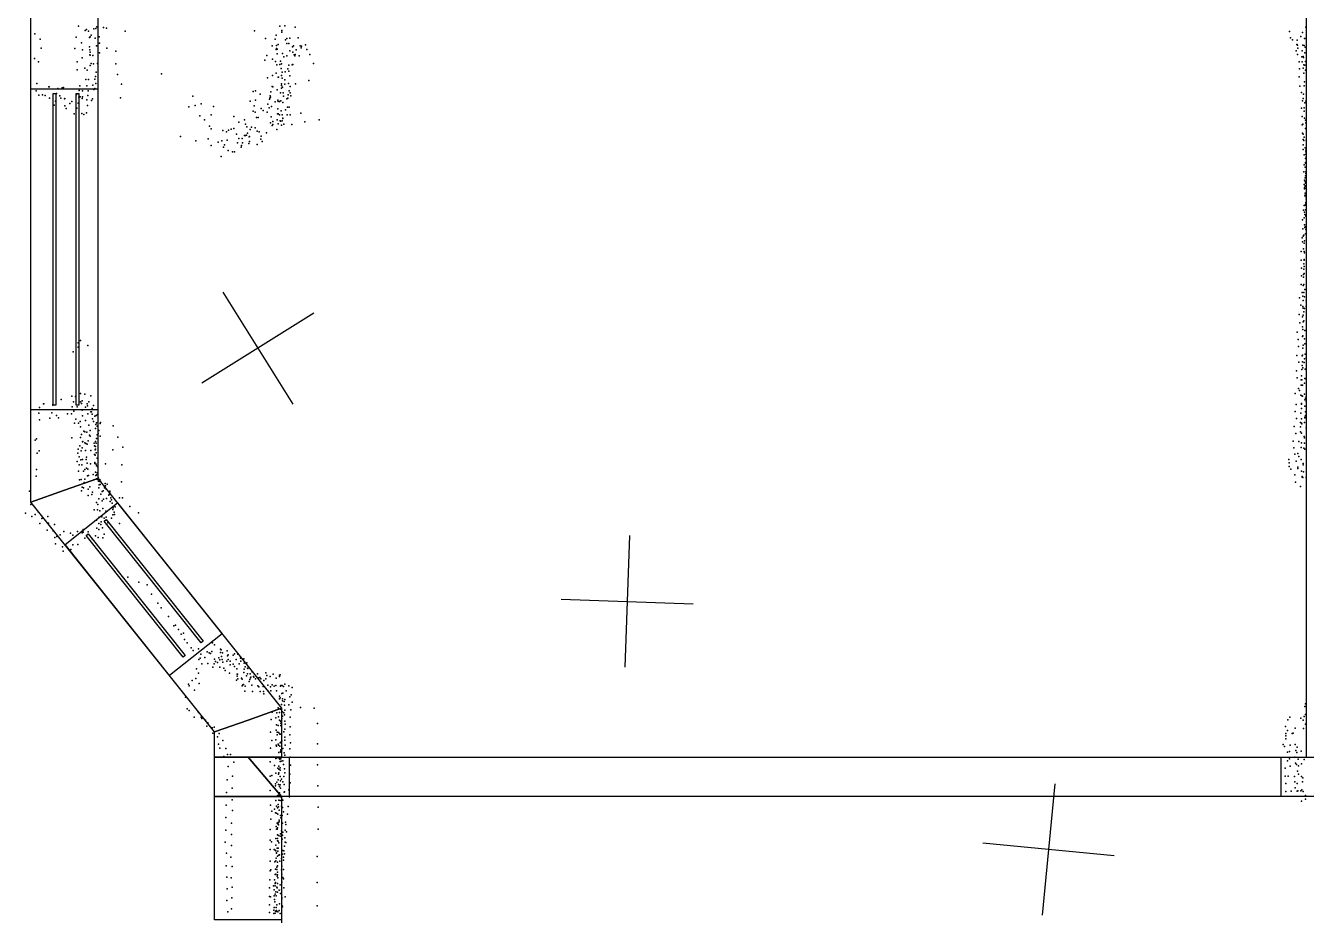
# Model space of a CAD drawing. Header units: millimetres. Extents: x -49251 to 3173, y -44712 to 7447.
# Drawn here: x -12800 to -8920, y -8504 to -5808 of the extents above; entities that cross this region are included whole.
import ezdxf

# ---------------------------------------------------------------- set-up
doc = ezdxf.new("R2010")
doc.units = ezdxf.units.MM
for name, color, linetype in [('DOORS', 7, 'Continuous'), ('P', 9, 'Continuous'), ('PANOS', 10, 'Continuous'), ('ROOMS', 1, 'Continuous'), ('WALLS', 3, 'Continuous'), ('WINDOWS', 6, 'Continuous')]:
    doc.layers.add(name, color=color, linetype=linetype)

# ---------------------------------------------------------------- blocks, each defined once
blk = doc.blocks.new('1-Standard_69')
for points in [[(-590, 42.9766), (589.999, 42.9766), (589.999, 32.9766), (-590, 32.9766), (-590, 42.9766)], [(-590.014, -44.0958), (589.985, -44.0958), (589.985, -54.0958), (-590.014, -54.0958), (-590.014, -44.0958)]]:
    blk.add_lwpolyline(points)

msp = doc.modelspace()

# ---------------------------------------------------------------- linework, layer by layer
at = {"layer": 'DOORS'}
msp.add_lwpolyline([(-8997.3, -8144.4), (-12000.4, -8144.4), (-12000.4, -8024.4), (-8997.3, -8024.4), (-8997.3, -8144.4)], dxfattribs=at)
at = {"layer": 'P'}
for p in [(-12640, -5810), (-12616, -5820), (-12593, -5818), (-12587, -5817), (-12584, -5812), (-12564, -5814), (-12555, -5816), (-12030, -5810), (-12015, -5809), (-11983, -5813), (-8921, -5813), (-12772, -5833), (-12756, -5850), (-12647, -5843), (-12620, -5823), (-12609, -5825), (-12606, -5844), (-12604, -5842), (-12601, -5837), (-12589, -5846), (-12577, -5842), (-12498, -5825), (-12107, -5824), (-12073, -5847), (-12044, -5850), (-12041, -5837), (-12024, -5823), (-12024, -5828), (-12013, -5852), (-12009, -5848), (-12000, -5846), (-11974, -5845), (-8971, -5826), (-8968, -5845), (-8962, -5852), (-8948, -5853), (-8937, -5841), (-8931, -5829), (-8925, -5848), (-8921, -5847), (-12753, -5877), (-12651, -5878), (-12631, -5861), (-12628, -5882), (-12606, -5873), (-12605, -5882), (-12605, -5897), (-12604, -5889), (-12604, -5898), (-12585, -5870), (-12576, -5862), (-12576, -5891), (-12554, -5877), (-12527, -5886), (-12053, -5870), (-12041, -5881), (-12040, -5869), (-12040, -5878), (-12038, -5880), (-12038, -5894), (-12035, -5866), (-12022, -5893), (-12009, -5863), (-12003, -5863), (-12000, -5885), (-11991, -5873), (-11990, -5889), (-11988, -5870), (-11986, -5897), (-11983, -5896), (-11980, -5882), (-11968, -5870), (-11965, -5876), (-11964, -5871), (-11952, -5867), (-11948, -5881), (-11939, -5896), (-8951, -5885), (-8949, -5866), (-8947, -5868), (-8947, -5896), (-8946, -5877), (-8932, -5885), (-8930, -5868), (-8926, -5869), (-8924, -5891), (-8923, -5874), (-12773, -5908), (-12761, -5918), (-12644, -5918), (-12629, -5906), (-12604, -5929), (-12601, -5923), (-12596, -5899), (-12594, -5924), (-12582, -5923), (-12527, -5924), (-12075, -5913), (-12069, -5899), (-12052, -5910), (-12043, -5917), (-12039, -5927), (-12030, -5926), (-12028, -5916), (-12025, -5924), (-12018, -5903), (-12009, -5900), (-12003, -5928), (-11992, -5927), (-11990, -5926), (-11984, -5900), (-11971, -5900), (-11928, -5923), (-8942, -5918), (-8933, -5903), (-8932, -5918), (-8929, -5902), (-8928, -5905), (-8927, -5927), (-8924, -5928), (-8922, -5917), (-12644, -5942), (-12621, -5937), (-12618, -5972), (-12614, -5943), (-12609, -5972), (-12590, -5971), (-12588, -5963), (-12586, -5949), (-12522, -5957), (-12388, -5955), (-12067, -5967), (-12052, -5960), (-12041, -5953), (-12035, -5965), (-12034, -5965), (-12026, -5938), (-12025, -5960), (-12023, -5950), (-12023, -5968), (-12015, -5973), (-12014, -5948), (-12006, -5939), (-12003, -5946), (-12000, -5961), (-11942, -5975), (-8942, -5964), (-8941, -5939), (-8929, -5937), (-8927, -5953), (-8922, -5943), (-12768, -6006), (-12766, -5984), (-12730, -5994), (-12729, -5994), (-12706, -6014), (-12702, -5999), (-12689, -5997), (-12685, -5996), (-12638, -6005), (-12636, -5991), (-12628, -6006), (-12615, -5991), (-12610, -6006), (-12596, -5989), (-12593, -6002), (-12590, -5999), (-12587, -5984), (-12510, -5986), (-12111, -6008), (-12104, -6006), (-12057, -6009), (-12053, -5993), (-12051, -5994), (-12038, -6003), (-12028, -6012), (-12025, -5985), (-12025, -5990), (-12025, -5998), (-12022, -5995), (-12020, -6012), (-12015, -5986), (-12004, -5984), (-12002, -6006), (-12002, -6006), (-11999, -5993), (-11998, -6012), (-11982, -5985), (-8940, -5992), (-8935, -6011), (-8926, -5991), (-8925, -5979), (-12760, -6019), (-12749, -6018), (-12741, -6020), (-12728, -6028), (-12713, -6049), (-12709, -6037), (-12696, -6021), (-12693, -6028), (-12682, -6030), (-12681, -6029), (-12681, -6051), (-12666, -6044), (-12660, -6038), (-12646, -6017), (-12641, -6043), (-12639, -6025), (-12635, -6024), (-12629, -6029), (-12628, -6024), (-12615, -6033), (-12613, -6050), (-12611, -6020), (-12600, -6035), (-12597, -6030), (-12513, -6027), (-12293, -6022), (-12286, -6050), (-12268, -6045), (-12120, -6037), (-12108, -6051), (-12104, -6034), (-12089, -6016), (-12066, -6046), (-12061, -6031), (-12060, -6028), (-12059, -6021), (-12058, -6025), (-12044, -6039), (-12036, -6034), (-12035, -6038), (-12031, -6038), (-12027, -6036), (-12021, -6041), (-12019, -6022), (-12009, -6030), (-12006, -6028), (-12005, -6018), (-11996, -6021), (-8931, -6036), (-8929, -6029), (-8928, -6016), (-8924, -6042), (-8921, -6037), (-12677, -6060), (-12653, -6076), (-12645, -6059), (-12630, -6075), (-12624, -6078), (-12616, -6073), (-12305, -6055), (-12272, -6082), (-12238, -6079), (-12231, -6054), (-12169, -6084), (-12111, -6068), (-12105, -6071), (-12101, -6087), (-12095, -6087), (-12086, -6060), (-12080, -6066), (-12068, -6071), (-12062, -6058), (-12056, -6085), (-12055, -6054), (-12037, -6076), (-12036, -6061), (-12035, -6076), (-12031, -6079), (-12026, -6067), (-12023, -6079), (-12021, -6089), (-12021, -6090), (-12013, -6064), (-12008, -6079), (-12007, -6056), (-12002, -6056), (-11998, -6079), (-11966, -6074), (-8934, -6059), (-8932, -6084), (-8926, -6058), (-8926, -6068), (-8925, -6089), (-12258, -6094), (-12243, -6113), (-12238, -6121), (-12203, -6126), (-12191, -6130), (-12185, -6125), (-12177, -6122), (-12169, -6120), (-12154, -6101), (-12137, -6094), (-12134, -6107), (-12130, -6115), (-12120, -6123), (-12116, -6116), (-12105, -6118), (-12098, -6128), (-12092, -6130), (-12058, -6103), (-12053, -6111), (-12051, -6099), (-12051, -6108), (-12039, -6123), (-12038, -6094), (-12035, -6106), (-12029, -6097), (-12028, -6098), (-12025, -6110), (-12023, -6097), (-12018, -6107), (-11993, -6108), (-11954, -6100), (-11911, -6094), (-8932, -6109), (-8930, -6107), (-8922, -6095), (-8922, -6120), (-8921, -6103), (-8920, -6119), (-12331, -6144), (-12284, -6158), (-12247, -6151), (-12217, -6162), (-12206, -6158), (-12189, -6156), (-12161, -6137), (-12158, -6164), (-12154, -6150), (-12144, -6150), (-12143, -6164), (-12137, -6141), (-12134, -6141), (-12131, -6140), (-12128, -6134), (-12124, -6166), (-12123, -6145), (-12122, -6144), (-12122, -6160), (-12098, -6169), (-12087, -6152), (-12086, -6143), (-12083, -6160), (-12070, -6133), (-8931, -6134), (-8929, -6137), (-8929, -6153), (-8927, -6157), (-8926, -6146), (-8920, -6156), (-12238, -6172), (-12208, -6205), (-12200, -6177), (-12197, -6170), (-12186, -6187), (-12173, -6191), (-12167, -6191), (-12147, -6177), (-12146, -6172), (-8929, -6170), (-8929, -6184), (-8926, -6200), (-8923, -6179), (-8921, -6186), (-8921, -6191), (-8921, -6198), (-8920, -6206), (-8926, -6230), (-8923, -6237), (-8922, -6211), (-8922, -6223), (-8922, -6225), (-8927, -6251), (-8925, -6277), (-8923, -6270), (-8923, -6281), (-8922, -6264), (-8922, -6286), (-8921, -6251), (-8921, -6256), (-8926, -6290), (-8925, -6300), (-8925, -6303), (-8924, -6324), (-8923, -6294), (-8923, -6296), (-8923, -6316), (-8923, -6322), (-8920, -6302), (-8926, -6353), (-8924, -6352), (-8922, -6352), (-8921, -6344), (-8921, -6348), (-8920, -6328), (-8920, -6334), (-8920, -6352), (-8931, -6397), (-8928, -6368), (-8926, -6391), (-8925, -6374), (-8924, -6381), (-8922, -6367), (-8921, -6384), (-8921, -6386), (-8930, -6424), (-8925, -6412), (-8924, -6420), (-8923, -6418), (-8922, -6439), (-8921, -6426), (-8920, -6412), (-8932, -6451), (-8931, -6464), (-8929, -6446), (-8927, -6443), (-8926, -6468), (-8926, -6468), (-8925, -6460), (-8936, -6493), (-8928, -6485), (-8926, -6493), (-8926, -6517), (-8925, -6497), (-8936, -6519), (-8935, -6543), (-8927, -6530), (-8927, -6546), (-8926, -6519), (-8926, -6538), (-8936, -6593), (-8935, -6567), (-8929, -6596), (-8928, -6562), (-8928, -6571), (-8927, -6593), (-8926, -6559), (-8941, -6633), (-8932, -6617), (-8930, -6628), (-8927, -6617), (-8925, -6630), (-8924, -6608), (-8937, -6655), (-8930, -6659), (-8929, -6641), (-8929, -6664), (-8925, -6665), (-8920, -6642), (-8920, -6659), (-8942, -6684), (-8940, -6709), (-8931, -6691), (-8929, -6686), (-8929, -6706), (-8927, -6676), (-8927, -6703), (-8948, -6737), (-8931, -6721), (-8931, -6750), (-8930, -6729), (-8930, -6748), (-8924, -6732), (-12641, -6770), (-12641, -6783), (-12634, -6762), (-12611, -6778), (-8945, -6759), (-8944, -6781), (-8930, -6786), (-8929, -6777), (-8925, -6757), (-8924, -6773), (-12656, -6797), (-8949, -6808), (-8943, -6828), (-8932, -6809), (-8931, -6807), (-8931, -6827), (-8926, -6829), (-8925, -6818), (-8923, -6804), (-8920, -6815), (-8950, -6854), (-8933, -6850), (-8932, -6838), (-8930, -6845), (-8923, -6849), (-8948, -6876), (-8936, -6882), (-8936, -6898), (-8935, -6898), (-8934, -6869), (-8933, -6882), (-8931, -6898), (-8925, -6892), (-8924, -6878), (-8920, -6880), (-12692, -6941), (-12660, -6931), (-12649, -6932), (-12634, -6923), (-12629, -6945), (-12621, -6925), (-12602, -6930), (-8954, -6923), (-8944, -6908), (-8941, -6914), (-8937, -6928), (-8933, -6930), (-8931, -6931), (-8925, -6925), (-8924, -6942), (-8922, -6937), (-8920, -6932), (-12760, -6983), (-12758, -6965), (-12746, -6954), (-12745, -6954), (-12721, -6982), (-12718, -6956), (-12718, -6958), (-12659, -6963), (-12655, -6948), (-12654, -6977), (-12644, -6963), (-12634, -6948), (-12631, -6953), (-12629, -6973), (-12619, -6964), (-12614, -6954), (-12613, -6960), (-12608, -6948), (-12602, -6979), (-12600, -6979), (-12598, -6968), (-12594, -6959), (-8954, -6978), (-8951, -6956), (-8937, -6983), (-8935, -6955), (-8934, -6953), (-8934, -6968), (-8924, -6961), (-8922, -6979), (-8920, -6947), (-12758, -7003), (-12727, -6998), (-12706, -6990), (-12700, -6997), (-12673, -6985), (-12661, -6985), (-12652, -7013), (-12648, -7001), (-12640, -7013), (-12635, -7008), (-12628, -6991), (-12619, -7005), (-12612, -6985), (-12608, -7019), (-12598, -6986), (-12597, -7000), (-12594, -7008), (-12590, -6992), (-12587, -7017), (-12586, -6990), (-12585, -7012), (-12583, -7022), (-12582, -6987), (-12574, -7014), (-12573, -7011), (-12535, -7021), (-8957, -7023), (-8950, -6999), (-8938, -7011), (-8934, -7000), (-8934, -7013), (-8933, -7015), (-8925, -7011), (-8924, -6995), (-8924, -6997), (-8922, -6990), (-12767, -7060), (-12660, -7057), (-12634, -7024), (-12634, -7056), (-12631, -7047), (-12624, -7037), (-12621, -7039), (-12615, -7040), (-12606, -7049), (-12604, -7035), (-12604, -7052), (-12588, -7029), (-12585, -7059), (-12583, -7048), (-12580, -7044), (-12578, -7035), (-12574, -7052), (-12521, -7055), (-8952, -7044), (-8938, -7024), (-8938, -7039), (-8934, -7043), (-8926, -7053), (-8925, -7057), (-8920, -7027), (-12771, -7064), (-12759, -7097), (-12641, -7092), (-12636, -7082), (-12632, -7097), (-12629, -7088), (-12628, -7069), (-12627, -7068), (-12621, -7072), (-12619, -7096), (-12618, -7074), (-12614, -7077), (-12610, -7066), (-12602, -7096), (-12592, -7073), (-12591, -7082), (-12589, -7094), (-12588, -7068), (-12588, -7084), (-12588, -7092), (-12586, -7073), (-12536, -7094), (-12505, -7086), (-8960, -7067), (-8958, -7088), (-8943, -7068), (-8936, -7087), (-8935, -7072), (-8927, -7089), (-8925, -7073), (-8924, -7092), (-12765, -7104), (-12644, -7129), (-12642, -7104), (-12638, -7115), (-12638, -7139), (-12633, -7124), (-12630, -7139), (-12628, -7123), (-12617, -7123), (-12616, -7116), (-12614, -7134), (-12603, -7136), (-12591, -7108), (-12590, -7132), (-12590, -7135), (-12589, -7110), (-12586, -7103), (-12586, -7137), (-12583, -7119), (-12558, -7136), (-12508, -7139), (-8973, -7123), (-8972, -7133), (-8955, -7107), (-8951, -7128), (-8946, -7105), (-8943, -7114), (-8936, -7123), (-8929, -7135), (-8929, -7139), (-12768, -7173), (-12767, -7153), (-12640, -7158), (-12625, -7158), (-12621, -7153), (-12616, -7149), (-12613, -7172), (-12612, -7152), (-12609, -7171), (-12595, -7168), (-12588, -7161), (-12587, -7171), (-12585, -7142), (-12585, -7169), (-12583, -7163), (-12581, -7146), (-12580, -7177), (-8972, -7144), (-8967, -7152), (-8955, -7169), (-8946, -7146), (-8946, -7150), (-8934, -7158), (-8932, -7174), (-8932, -7176), (-8930, -7177), (-8928, -7160), (-8920, -7177), (-12637, -7185), (-12632, -7184), (-12629, -7207), (-12625, -7209), (-12623, -7193), (-12621, -7183), (-12610, -7213), (-12605, -7206), (-12593, -7185), (-12585, -7182), (-12584, -7183), (-12582, -7184), (-12579, -7189), (-12578, -7209), (-12577, -7200), (-12575, -7184), (-12575, -7190), (-12574, -7199), (-12573, -7189), (-12561, -7209), (-12559, -7196), (-12558, -7203), (-12556, -7213), (-12553, -7198), (-12510, -7191), (-8953, -7192), (-8938, -7205), (-12788, -7219), (-12631, -7218), (-12610, -7232), (-12599, -7229), (-12597, -7222), (-12585, -7253), (-12578, -7242), (-12572, -7228), (-12568, -7220), (-12568, -7248), (-12565, -7218), (-12564, -7243), (-12555, -7241), (-12548, -7231), (-12547, -7229), (-12545, -7219), (-12545, -7222), (-12544, -7250), (-12542, -7239), (-12540, -7245), (-12538, -7255), (-12516, -7239), (-12506, -7239), (-12800, -7286), (-12784, -7259), (-12783, -7258), (-12771, -7290), (-12762, -7282), (-12592, -7275), (-12582, -7275), (-12581, -7259), (-12575, -7278), (-12566, -7271), (-12557, -7279), (-12536, -7274), (-12536, -7291), (-12535, -7269), (-12532, -7283), (-12531, -7290), (-12529, -7266), (-12484, -7265), (-12458, -7285), (-12781, -7296), (-12757, -7317), (-12751, -7302), (-12733, -7296), (-12731, -7316), (-12712, -7320), (-12585, -7307), (-12584, -7331), (-12578, -7317), (-12577, -7298), (-12572, -7320), (-12571, -7312), (-12569, -7297), (-12567, -7330), (-12562, -7301), (-12556, -7298), (-12551, -7315), (-12540, -7301), (-12516, -7317), (-12735, -7337), (-12717, -7339), (-12711, -7359), (-12705, -7356), (-12695, -7351), (-12684, -7341), (-12664, -7346), (-12657, -7352), (-12643, -7341), (-12629, -7345), (-12626, -7335), (-12626, -7343), (-12621, -7361), (-12610, -7342), (-12598, -7363), (-12588, -7354), (-12580, -7359), (-12578, -7335), (-12566, -7360), (-12562, -7349), (-12709, -7378), (-12688, -7388), (-12686, -7401), (-12663, -7396), (-12657, -7381), (-12642, -7380), (-12490, -7479), (-12457, -7495), (-12432, -7503), (-12419, -7531), (-12399, -7558), (-12389, -7572), (-12367, -7599), (-12351, -7627), (-12346, -7625), (-12337, -7638), (-12329, -7652), (-12322, -7649), (-12319, -7668), (-12311, -7678), (-12234, -7678), (-12298, -7694), (-12292, -7702), (-12276, -7697), (-12269, -7713), (-12250, -7706), (-12244, -7709), (-12240, -7711), (-12236, -7705), (-12228, -7684), (-12210, -7698), (-12210, -7708), (-12208, -7700), (-12207, -7720), (-12204, -7709), (-12189, -7703), (-12188, -7718), (-12186, -7715), (-12171, -7716), (-12167, -7712), (-12157, -7713), (-12282, -7757), (-12275, -7729), (-12271, -7725), (-12266, -7742), (-12257, -7723), (-12248, -7741), (-12233, -7752), (-12229, -7742), (-12228, -7728), (-12225, -7735), (-12219, -7738), (-12215, -7724), (-12212, -7730), (-12212, -7752), (-12205, -7729), (-12202, -7737), (-12199, -7755), (-12190, -7734), (-12186, -7729), (-12180, -7734), (-12180, -7745), (-12171, -7743), (-12167, -7750), (-12162, -7729), (-12160, -7757), (-12153, -7742), (-12149, -7725), (-12148, -7734), (-12139, -7727), (-12138, -7740), (-12138, -7758), (-12135, -7751), (-12130, -7739), (-12128, -7755), (-12127, -7756), (-12295, -7793), (-12284, -7786), (-12276, -7770), (-12195, -7762), (-12182, -7770), (-12161, -7791), (-12159, -7773), (-12159, -7779), (-12158, -7773), (-12157, -7787), (-12146, -7785), (-12144, -7788), (-12139, -7768), (-12131, -7778), (-12128, -7772), (-12123, -7796), (-12121, -7789), (-12120, -7772), (-12119, -7784), (-12118, -7782), (-12114, -7766), (-12110, -7780), (-12109, -7782), (-12104, -7787), (-12097, -7772), (-12093, -7784), (-12090, -7783), (-12087, -7787), (-12078, -7793), (-12072, -7769), (-12072, -7787), (-12069, -7777), (-12059, -7780), (-12050, -7773), (-12041, -7785), (-12031, -7776), (-12031, -7780), (-12029, -7775), (-12307, -7804), (-12304, -7809), (-12288, -7822), (-12274, -7802), (-12144, -7809), (-12142, -7806), (-12140, -7805), (-12136, -7825), (-12135, -7810), (-12115, -7807), (-12113, -7826), (-12096, -7809), (-12093, -7812), (-12089, -7826), (-12080, -7811), (-12079, -7826), (-12078, -7833), (-12066, -7807), (-12065, -7825), (-12058, -7812), (-12057, -7824), (-12053, -7806), (-12047, -7810), (-12042, -7808), (-12040, -7824), (-12028, -7810), (-12027, -7808), (-12024, -7832), (-12023, -7808), (-12021, -7831), (-12019, -7811), (-12015, -7804), (-12011, -7824), (-12003, -7809), (-11995, -7836), (-11992, -7814), (-12316, -7843), (-12035, -7875), (-12031, -7840), (-12031, -7848), (-12029, -7845), (-12025, -7865), (-12022, -7848), (-12022, -7854), (-12017, -7856), (-12016, -7867), (-12015, -7850), (-12003, -7866), (-12000, -7842), (-11992, -7858), (-11967, -7874), (-11926, -7876), (-8924, -7871), (-8922, -7863), (-12311, -7878), (-12304, -7883), (-12289, -7904), (-12276, -7889), (-12268, -7904), (-12266, -7908), (-12255, -7913), (-12056, -7911), (-12053, -7888), (-12042, -7906), (-12039, -7890), (-12034, -7903), (-12031, -7889), (-12031, -7913), (-12028, -7879), (-12026, -7880), (-12024, -7908), (-12022, -7887), (-12022, -7901), (-12018, -7890), (-12016, -7897), (-12015, -7882), (-11999, -7904), (-11996, -7881), (-8976, -7912), (-8970, -7904), (-8937, -7907), (-8929, -7913), (-8926, -7902), (-8922, -7896), (-12251, -7931), (-12248, -7921), (-12235, -7936), (-12233, -7952), (-12229, -7934), (-12214, -7953), (-12058, -7949), (-12041, -7943), (-12040, -7927), (-12038, -7949), (-12035, -7929), (-12034, -7950), (-12033, -7951), (-12028, -7916), (-12027, -7922), (-12027, -7929), (-12026, -7930), (-12018, -7948), (-12015, -7916), (-12015, -7940), (-12014, -7925), (-11999, -7933), (-11916, -7923), (-8983, -7932), (-8982, -7953), (-8977, -7944), (-8963, -7953), (-8960, -7952), (-8954, -7937), (-8928, -7938), (-8922, -7925), (-12219, -7963), (-12216, -7985), (-12202, -7974), (-12054, -7974), (-12042, -7972), (-12041, -7988), (-12040, -7991), (-12038, -7957), (-12035, -7985), (-12034, -7988), (-12030, -7955), (-12030, -7991), (-12029, -7981), (-12028, -7955), (-12026, -7978), (-12024, -7975), (-12015, -7964), (-12015, -7973), (-12014, -7988), (-12000, -7957), (-11997, -7981), (-11916, -7984), (-8990, -7986), (-8986, -7992), (-8982, -7960), (-8982, -7969), (-8969, -7988), (-8954, -7986), (-12212, -7997), (-12199, -8023), (-12193, -7999), (-12188, -8017), (-12180, -8025), (-12179, -8017), (-12058, -7997), (-12042, -8029), (-12039, -8027), (-12033, -8011), (-12032, -8029), (-12030, -8031), (-12028, -8008), (-12028, -8027), (-12027, -8003), (-12027, -8010), (-12027, -8030), (-12021, -7999), (-12017, -8012), (-12015, -8019), (-12000, -8000), (-11999, -8025), (-8977, -8010), (-8971, -8008), (-8971, -8030), (-8955, -8025), (-8952, -8005), (-8949, -8011), (-8948, -7994), (-8945, -8031), (-8936, -8007), (-8926, -8032), (-12186, -8053), (-12169, -8040), (-12059, -8039), (-12046, -8050), (-12036, -8058), (-12033, -8052), (-12033, -8061), (-12029, -8038), (-12029, -8057), (-12029, -8064), (-12026, -8037), (-12021, -8036), (-12019, -8047), (-12016, -8060), (-11997, -8049), (-11916, -8048), (-8984, -8058), (-8977, -8036), (-8969, -8052), (-8953, -8043), (-8950, -8047), (-8947, -8067), (-8944, -8051), (-8935, -8045), (-12189, -8093), (-12173, -8082), (-12059, -8082), (-12054, -8080), (-12043, -8106), (-12042, -8073), (-12039, -8101), (-12035, -8093), (-12034, -8076), (-12034, -8108), (-12033, -8072), (-12029, -8083), (-12029, -8109), (-12028, -8096), (-12025, -8091), (-12021, -8099), (-12018, -8083), (-12017, -8108), (-12015, -8072), (-12000, -8076), (-11999, -8103), (-8984, -8082), (-8982, -8105), (-8975, -8082), (-8956, -8083), (-8955, -8100), (-8948, -8105), (-8944, -8076), (-8934, -8083), (-8931, -8099), (-8930, -8087), (-12191, -8132), (-12174, -8119), (-12059, -8126), (-12043, -8112), (-12043, -8123), (-12038, -8143), (-12036, -8141), (-12033, -8140), (-12031, -8114), (-12031, -8133), (-12031, -8144), (-12028, -8119), (-12028, -8145), (-12017, -8131), (-12016, -8130), (-12003, -8124), (-12001, -8145), (-11915, -8112), (-8982, -8129), (-8966, -8128), (-8954, -8118), (-8948, -8128), (-8946, -8127), (-8937, -8127), (-8933, -8124), (-8929, -8129), (-8922, -8141), (-12192, -8170), (-12174, -8154), (-12173, -8186), (-12058, -8170), (-12046, -8182), (-12042, -8156), (-12040, -8173), (-12037, -8178), (-12035, -8168), (-12034, -8175), (-12033, -8155), (-12032, -8185), (-12029, -8156), (-12025, -8173), (-12024, -8153), (-12022, -8177), (-12021, -8155), (-12005, -8174), (-11914, -8176), (-8934, -8158), (-8922, -8152), (-12193, -8208), (-12176, -8225), (-12057, -8213), (-12054, -8188), (-12043, -8193), (-12040, -8194), (-12038, -8225), (-12036, -8197), (-12035, -8223), (-12032, -8216), (-12032, -8221), (-12028, -8201), (-12027, -8209), (-12023, -8201), (-12022, -8225), (-12019, -8190), (-12013, -8222), (-12007, -8197), (-12193, -8246), (-12176, -8259), (-12059, -8244), (-12041, -8235), (-12040, -8243), (-12038, -8243), (-12037, -8239), (-12037, -8260), (-12035, -8228), (-12035, -8229), (-12034, -8230), (-12034, -8262), (-12029, -8264), (-12028, -8257), (-12025, -8248), (-12022, -8261), (-12021, -8252), (-12014, -8246), (-12012, -8229), (-12010, -8251), (-11914, -8243), (-12195, -8282), (-12176, -8292), (-12059, -8276), (-12055, -8281), (-12042, -8271), (-12042, -8291), (-12038, -8300), (-12037, -8271), (-12037, -8278), (-12035, -8279), (-12035, -8300), (-12033, -8284), (-12023, -8273), (-12016, -8294), (-12015, -8269), (-12014, -8282), (-12012, -8283), (-12191, -8316), (-12178, -8328), (-12059, -8305), (-12059, -8340), (-12047, -8304), (-12045, -8342), (-12044, -8307), (-12042, -8309), (-12042, -8339), (-12041, -8331), (-12040, -8315), (-12040, -8316), (-12037, -8325), (-12036, -8310), (-12033, -8322), (-12031, -8321), (-12030, -8340), (-12025, -8332), (-12022, -8319), (-12021, -8308), (-12019, -8328), (-12019, -8337), (-12018, -8309), (-12016, -8318), (-11917, -8326), (-12192, -8354), (-12174, -8356), (-12059, -8369), (-12057, -8366), (-12044, -8380), (-12043, -8364), (-12042, -8379), (-12039, -8358), (-12039, -8365), (-12037, -8343), (-12037, -8354), (-12037, -8373), (-12037, -8381), (-12025, -8366), (-12024, -8355), (-12024, -8379), (-12019, -8365), (-12190, -8388), (-12177, -8390), (-12174, -8419), (-12060, -8396), (-12049, -8415), (-12046, -8396), (-12044, -8408), (-12044, -8415), (-12043, -8404), (-12039, -8419), (-12038, -8385), (-12037, -8407), (-12036, -8390), (-12029, -8412), (-12024, -8388), (-12024, -8403), (-12021, -8389), (-12019, -8393), (-11917, -8404), (-12190, -8459), (-12189, -8424), (-12175, -8451), (-12061, -8421), (-12061, -8447), (-12058, -8448), (-12047, -8427), (-12047, -8445), (-12046, -8456), (-12044, -8440), (-12042, -8433), (-12041, -8445), (-12038, -8421), (-12037, -8434), (-12032, -8428), (-12028, -8438), (-12025, -8427), (-12024, -8450), (-12024, -8454), (-12018, -8421), (-12014, -8448), (-12187, -8493), (-12176, -8484), (-12061, -8472), (-12061, -8495), (-12048, -8488), (-12047, -8480), (-12045, -8463), (-12044, -8497), (-12043, -8491), (-12041, -8480), (-12040, -8489), (-12039, -8472), (-12039, -8492), (-12036, -8493), (-12032, -8489), (-12031, -8469), (-12023, -8475), (-12022, -8478), (-11917, -8475), (-12048, -8498), (-12029, -8498)]:
    msp.add_point(p, dxfattribs=at)
at = {"layer": 'PANOS'}
for points in [[(-12202.7, -6616.5), (-11990.5, -6955.5)], [(-11927.1, -6679.8), (-12266.1, -6892.1)], [(-10970.4, -7352.9), (-10984.7, -7752.6)], [(-11177.4, -7545.6), (-10777.6, -7559.9)], [(-9682.1, -8105.1), (-9720.5, -8503.2)], [(-9502.2, -8323.4), (-9900.4, -8284.9)]]:
    msp.add_lwpolyline(points, dxfattribs=at)
at = {"layer": 'ROOMS'}
for points in [[(-11954.2, -5169.7), (-12086.4, -5169.7), (-12580.7, -5715.4), (-12580.7, -7180.6), (-12024.4, -7876.7), (-12024.4, -8024.4), (-8919.4, -8024.4), (-8919.4, -6740.4), (-8919.4, -5864.7), (-8919.4, -5169.7), (-11954.2, -5169.7)], [(-8007.2, -14470.8), (-8007.1, -8144.4), (-8839.4, -8144.4), (-12024.4, -8144.4), (-12024.4, -8144.4), (-12024.4, -8517.7), (-12024.4, -13948.4), (-12024.4, -14470.8), (-8007.2, -14470.8)]]:
    msp.add_lwpolyline(points, close=True, dxfattribs=at)
at = {"layer": 'WALLS'}
for points in [[(-12783.7, -7251.8), (-12783.7, -5637.1), (-12682.2, -5676.3), (-12580.7, -5715.4), (-12580.7, -7180.6), (-12682.2, -7216.2), (-12783.7, -7251.8)], [(-12227.4, -7947.8), (-12783.7, -7251.8), (-12682.2, -7216.2), (-12580.7, -7180.6), (-12024.4, -7876.7), (-12125.9, -7912.3), (-12227.4, -7947.8)], [(-12024.4, -7876.7), (-12024.4, -8024.4), (-12125.9, -8024.4), (-12227.4, -8024.4), (-12227.4, -7947.8), (-12125.9, -7912.3), (-12024.4, -7876.7)], [(-12024.4, -8144.4), (-12024.4, -8144.4), (-12125.9, -8144.4), (-12227.4, -8144.4), (-12227.4, -8024.4), (-12125.9, -8024.4), (-12024.4, -8144.4)], [(-8839.4, -8144.4), (-12024.4, -8144.4), (-12125.9, -8024.4), (-12024.4, -8024.4), (-8919.4, -8024.4), (-8839.4, -8024.4), (-8839.4, -8144.4)], [(-12024.4, -8144.4), (-12024.4, -8517.7), (-12125.9, -8517.7), (-12227.4, -8517.7), (-12227.4, -8144.4), (-12125.9, -8144.4), (-12024.4, -8144.4)]]:
    msp.add_lwpolyline(points, dxfattribs=at)
at = {"layer": 'WINDOWS'}
for points in [[(-12783.7, -6972.2), (-12783.7, -5999.5), (-12580.7, -5999.5), (-12580.7, -6972.2), (-12783.7, -6972.2)], [(-12363.6, -7777.4), (-12680.5, -7380.9), (-12521.9, -7254.2), (-12205, -7650.7), (-12363.6, -7777.4)]]:
    msp.add_lwpolyline(points, dxfattribs=at)

# ---------------------------------------------------------------- block references
at = {"layer": 'WINDOWS', "yscale": 0.8}
for p, xscale, rotation in [((-12682.2, -6485.9), 0.8, 90), ((-12442.8, -7515.8), 0.4, 128.6)]:
    msp.add_blockref('1-Standard_69', p, dxfattribs=dict(at, xscale=xscale, rotation=rotation))

doc.saveas('drawing.dxf')
